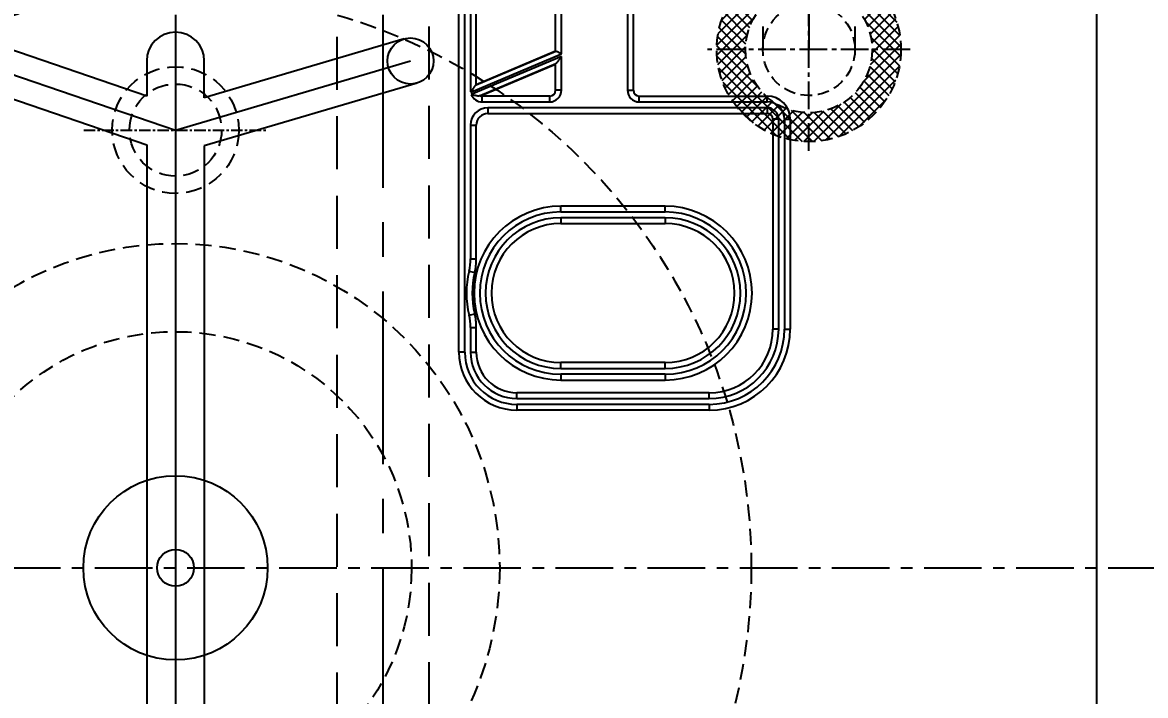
# Model space of a CAD drawing. Header units: millimetres. Extents: x 27275 to 28529, y -21406 to -20519.
# Drawn here: x 28284.4 to 28381.9, y -20787.4 to -20728.9 of the extents above; entities that cross this region are included whole.
import ezdxf

# ---------------------------------------------------------------- set-up
doc = ezdxf.new("R2010")
doc.units = ezdxf.units.MM
doc.header["$LTSCALE"] = 8
for name, pattern in [('CENTER', [2, 1.25, -0.25, 0.25, -0.25]), ('CENTER2', [1.125, 0.75, -0.125, 0.125, -0.125]), ('HIDDEN', [0.375, 0.25, -0.125]), ('HIDDEN2', [0.1875, 0.125, -0.0625])]:
    doc.linetypes.add(name, pattern=pattern)
doc.layers.get('DEFPOINTS').update_dxf_attribs({"color": 6})
for name, color, linetype in [('Cav-cor', 30, 'Continuous'), ('CL', 1, 'Continuous'), ('WT', 4, 'Continuous')]:
    doc.layers.add(name, color=color, linetype=linetype)
doc.layers.add('dim', color=3, linetype='Continuous', lineweight=15)
doc.styles.get("Standard").update_dxf_attribs({"font": 'txt.shx', "width": 0.8, "bigfont": 'chineset.shx'})
doc.dimstyles.new('ISO-25', dxfattribs={"dimtxt": 5, "dimasz": 4, "dimexe": 0.3, "dimexo": 0.3, "dimtad": 0, "dimzin": 1, "dimdsep": 46, "dimtxsty": 'Standard', "dimcen": 0, "dimclrd": 3, "dimclre": 3, "dimclrt": 3, "dimazin": 0, "dimtfac": 1, "dimtofl": 0, "dimtmove": 0, "dimatfit": 0, "dimfxl": 0, "dimarcsym": 0})

# ---------------------------------------------------------------- blocks, each defined once
blk = doc.blocks.new('*D26272')
at = {"layer": 'DEFPOINTS', "color": 0}
for p in [(28368.642, -20631.286), (28483.05, -20631.286), (28368.642, -20921.286)]:
    blk.add_point(p, dxfattribs=at)
at = {"layer": 'dim', "color": 3, "lineweight": -2}
for p, q in [((28368.942, -20631.286), (28483.35, -20631.286)), ((28483.05, -20635.286), (28483.05, -20766.661)), ((28483.05, -20917.286), (28483.05, -20785.911)), ((28368.942, -20921.286), (28483.35, -20921.286))]:
    blk.add_line(p, q, dxfattribs=at)
at = {"layer": 'dim', "color": 3}
for points in [[(28483.717, -20635.286), (28482.384, -20635.286), (28483.05, -20631.286)], [(28482.384, -20917.286), (28483.717, -20917.286), (28483.05, -20921.286)]]:
    blk.add_solid(points, dxfattribs=at)
at = {"layer": 'dim', "color": 3, "insert": (28483.05, -20776.286), "char_height": 5, "attachment_point": 5, "rotation": 90}
blk.add_mtext('290.00', dxfattribs=at)
blk = doc.blocks.new('20150513.114820')
at = {"layer": 'WT', "linetype": 'Continuous'}
h = blk.add_hatch(dxfattribs=at)
h.set_pattern_fill('ANSI37', color=125, scale=5, angle=270, style=0)
h.set_pattern_definition([(315, (23425.0146, -23957.4168), (0.441941738, 0.441941738), []), (45, (23425.0146, -23957.4168), (-0.441941738, 0.441941738), [])])
h.paths.add_polyline_path([(8, 0), (5.5, 0, 1), (-5.5, 0), (-8, 0, -1)])
h.paths.add_polyline_path([(-8, 0), (-5.5, 0, 0.414214), (0, -5.5, 0.414214), (5.5, 0), (8, 0, -0.414214), (0, -8, -0.414214)])
at = {"layer": 'WT', "color": 125, "linetype": 'CENTER2', "ltscale": 0.4}
for p, q in [((0, 8.788), (0, -8.788)), ((8.788, 0), (-8.788, 0))]:
    blk.add_line(p, q, dxfattribs=at)
at = {"layer": 'WT', "color": 125, "linetype": 'HIDDEN2'}
for radius in [8, 5.5, 4]:
    blk.add_circle((0, 0), radius, dxfattribs=at)

msp = doc.modelspace()

# ---------------------------------------------------------------- linework, layer by layer
at = {"color": 8, "linetype": 'CENTER', "ltscale": 0.1}
msp.add_line((28289.673, -20738.286), (28305.611, -20738.286), dxfattribs=at)
at = {"color": 8, "linetype": 'HIDDEN', "ltscale": 0.7}
for centre, radius in [((28297.642, -20776.286), 50), ((28297.642, -20738.286), 5.5), ((28297.642, -20738.286), 4), ((28297.642, -20776.286), 28.15), ((28297.642, -20776.286), 20.5)]:
    msp.add_circle(centre, radius, dxfattribs=at)
msp.add_circle((28297.642, -20776.286), 8)
at = {"linetype": 'Continuous'}
msp.add_circle((28297.642, -20776.286), 1.6, dxfattribs=at)
at = {"layer": 'Cav-cor', "color": 241}
for p, q in [((28377.642, -20913.286), (28377.642, -20639.286)), ((28337.4, -20734.832), (28337.4, -20722.767)), ((28322.256, -20757.568), (28322.256, -20724.026)), ((28322.759, -20757.568), (28322.759, -20724.311)), ((28323.262, -20724.523), (28323.262, -20734.832)), ((28323.765, -20734.328), (28323.765, -20724.718)), ((28336.897, -20724.665), (28336.897, -20734.832)), ((28295.142, -20735.33), (28266.108, -20725.393)), ((28265.46, -20727.286), (28297.642, -20738.299)), ((28330.649, -20731.41), (28330.649, -20727.478)), ((28331.152, -20731.65), (28331.152, -20727.231)), ((28264.813, -20729.178), (28295.142, -20739.558)), ((28317.487, -20730.367), (28300.142, -20735.478)), ((28323.275, -20734.988), (28331.152, -20731.65)), ((28323.754, -20734.348), (28330.661, -20731.421)), ((28323.765, -20734.328), (28330.649, -20731.41)), ((28295.142, -20732.286), (28295.142, -20735.33)), ((28297.642, -20738.299), (28318.052, -20732.286)), ((28297.642, -20732.286), (28297.642, -20820.286)), ((28300.142, -20735.478), (28300.142, -20732.286)), ((28331.152, -20731.883), (28323.331, -20735.198)), ((28330.661, -20732.528), (28324.088, -20735.314)), ((28324.125, -20735.314), (28330.649, -20732.549)), ((28330.649, -20734.832), (28330.649, -20732.549)), ((28331.152, -20734.832), (28331.152, -20731.883)), ((28318.617, -20734.204), (28300.142, -20739.648)), ((28323.262, -20734.832), (28323.378, -20734.832)), ((28324.101, -20735.31), (28324.088, -20735.314)), ((28324.268, -20735.838), (28324.268, -20735.335)), ((28330.146, -20735.335), (28324.268, -20735.335)), ((28330.146, -20735.838), (28330.146, -20735.335)), ((28331.152, -20734.832), (28330.649, -20734.832)), ((28336.897, -20734.832), (28337.4, -20734.832)), ((28337.903, -20735.838), (28337.903, -20735.335)), ((28337.903, -20735.335), (28349.016, -20735.335)), ((28349.016, -20735.838), (28349.016, -20735.335)), ((28324.268, -20735.838), (28330.146, -20735.838)), ((28324.771, -20736.341), (28324.771, -20736.844)), ((28349.016, -20736.341), (28324.771, -20736.341)), ((28337.903, -20735.838), (28349.016, -20735.838)), ((28349.016, -20736.341), (28349.016, -20736.844)), ((28324.771, -20736.844), (28349.016, -20736.844)), ((28350.022, -20737.347), (28349.519, -20737.347)), ((28349.519, -20737.347), (28349.519, -20755.556)), ((28350.022, -20755.556), (28350.022, -20737.347)), ((28350.525, -20737.347), (28351.028, -20737.347)), ((28350.525, -20737.347), (28350.525, -20755.556)), ((28351.028, -20737.347), (28351.028, -20755.556)), ((28323.262, -20737.85), (28323.262, -20749.464)), ((28323.262, -20737.85), (28323.765, -20737.85)), ((28323.765, -20749.464), (28323.765, -20737.85)), ((28295.142, -20739.558), (28295.142, -20813.014)), ((28300.142, -20739.648), (28300.142, -20812.923)), ((28331.109, -20745.395), (28331.109, -20744.892)), ((28340.163, -20744.892), (28331.109, -20744.892)), ((28331.109, -20745.395), (28340.163, -20745.395)), ((28340.163, -20745.395), (28340.163, -20744.892)), ((28331.109, -20745.898), (28331.109, -20746.401)), ((28340.163, -20745.898), (28331.109, -20745.898)), ((28340.163, -20745.898), (28340.163, -20746.401)), ((28331.109, -20746.401), (28340.163, -20746.401)), ((28323.262, -20749.464), (28323.765, -20749.464)), ((28323.137, -20750.522), (28323.626, -20750.639)), ((28323.137, -20754.352), (28323.626, -20754.235)), ((28323.262, -20755.41), (28323.765, -20755.41)), ((28323.262, -20755.41), (28323.262, -20757.568)), ((28323.765, -20757.568), (28323.765, -20755.41)), ((28350.022, -20755.556), (28349.519, -20755.556)), ((28350.525, -20755.556), (28351.028, -20755.556)), ((28322.759, -20757.568), (28322.256, -20757.568)), ((28323.262, -20757.568), (28323.765, -20757.568)), ((28340.163, -20758.473), (28331.109, -20758.473)), ((28331.109, -20758.976), (28331.109, -20758.473)), ((28331.109, -20758.976), (28340.163, -20758.976)), ((28340.163, -20758.976), (28340.163, -20758.473)), ((28340.163, -20759.479), (28331.109, -20759.479)), ((28331.109, -20759.479), (28331.109, -20759.982)), ((28331.109, -20759.982), (28340.163, -20759.982)), ((28340.163, -20759.479), (28340.163, -20759.982)), ((28343.986, -20761.089), (28327.286, -20761.089)), ((28327.286, -20761.592), (28327.286, -20761.089)), ((28327.286, -20761.592), (28343.986, -20761.592)), ((28343.986, -20761.592), (28343.986, -20761.089)), ((28343.986, -20762.095), (28327.286, -20762.095)), ((28327.286, -20762.095), (28327.286, -20762.598)), ((28343.986, -20762.598), (28327.286, -20762.598)), ((28343.986, -20762.095), (28343.986, -20762.598))]:
    msp.add_line(p, q, dxfattribs=at)
msp.add_circle((28318.052, -20732.286), 2, dxfattribs=at)
for centre, radius, start, end in [((28297.642, -20732.286), 2.5, 0, 180), ((28324.268, -20734.832), 1.006, 180, 188.94587), ((28324.268, -20734.832), 1.006, 201.33751, 270), ((28324.268, -20734.832), 0.503, 253.42036, 270), ((28330.146, -20734.832), 1.006, 270, 0), ((28330.146, -20734.832), 0.503, 270, 0), ((28337.903, -20734.832), 1.006, 180, 270), ((28337.903, -20734.832), 0.503, 180, 270), ((28349.016, -20737.347), 2.012, 0, 90), ((28324.771, -20737.85), 1.509, 90, 180), ((28349.016, -20737.347), 1.509, 0, 90), ((28349.016, -20737.347), 1.006, 0, 90), ((28324.771, -20737.85), 1.006, 90, 180), ((28349.016, -20737.347), 0.503, 0, 90), ((28331.109, -20752.437), 7.545, 90, 270), ((28331.109, -20752.437), 7.042, 90, 270), ((28340.163, -20752.437), 7.545, 270, 90), ((28340.163, -20752.437), 7.042, 270, 90), ((28331.109, -20752.437), 6.539, 90, 270), ((28340.163, -20752.437), 6.539, 270, 90), ((28331.109, -20752.437), 6.036, 90, 270), ((28340.163, -20752.437), 6.036, 270, 90), ((28318.735, -20749.464), 4.527, 346.4907, 0), ((28318.735, -20749.464), 5.03, 346.4907, 0), ((28331.109, -20752.437), 8.199, 166.4907, 193.5093), ((28331.109, -20752.437), 7.696, 166.4907, 193.5093), ((28318.735, -20755.41), 4.527, 0, 13.5093), ((28318.735, -20755.41), 5.03, 0, 13.5093), ((28343.986, -20755.556), 7.042, 270, 0), ((28343.986, -20755.556), 6.539, 270, 0), ((28343.986, -20755.556), 6.036, 270, 0), ((28343.986, -20755.556), 5.533, 270, 0), ((28327.286, -20757.568), 5.03, 180, 270), ((28327.286, -20757.568), 4.527, 180, 270), ((28327.286, -20757.568), 4.024, 180, 270), ((28327.286, -20757.568), 3.521, 180, 270)]:
    msp.add_arc(centre, radius, start, end, dxfattribs=at)
for centre, start_param, end_param in [((28331.152, -20732.322), 2.91915, 3.134779), ((28323.262, -20734.555), -0.222442, -0.006813)]:
    msp.add_ellipse(centre, major_axis=(0.503, 0.213), ratio=0.01607, start_param=start_param, end_param=end_param, dxfattribs=at)
for points, knots in [([(28330.661, -20731.421), (28330.668, -20731.418), (28330.69, -20731.421), (28330.709, -20731.427), (28330.721, -20731.431)], [0, 0, 0, 0, 0.390681, 1, 1, 1, 1]), ([(28330.721, -20731.431), (28330.75, -20731.441), (28330.814, -20731.47), (28330.958, -20731.543), (28331.072, -20731.606), (28331.152, -20731.65)], [0, 0, 0, 0, 0.191519, 0.43557, 1, 1, 1, 1]), ([(28331.152, -20731.883), (28331.105, -20731.948), (28331.036, -20732.045), (28330.945, -20732.172), (28330.878, -20732.263), (28330.814, -20732.35), (28330.762, -20732.416), (28330.724, -20732.464), (28330.7, -20732.493), (28330.679, -20732.514), (28330.667, -20732.525), (28330.661, -20732.528)], [0, 0, 0, 0, 0.294213, 0.438584, 0.579102, 0.713095, 0.835773, 0.890235, 0.937526, 0.975202, 1, 1, 1, 1]), ([(28323.378, -20734.832), (28323.415, -20734.782), (28323.468, -20734.707), (28323.54, -20734.61), (28323.591, -20734.541), (28323.64, -20734.476), (28323.684, -20734.421), (28323.717, -20734.381), (28323.74, -20734.359), (28323.749, -20734.351), (28323.754, -20734.348)], [0, 0, 0, 0, 0.30301, 0.449705, 0.590896, 0.723629, 0.84303, 0.939757, 0.975496, 1, 1, 1, 1]), ([(28323.97, -20735.327), (28323.868, -20735.328), (28323.65, -20735.3), (28323.44, -20735.237), (28323.331, -20735.198)], [0, 0, 0, 0, 0.46894, 1, 1, 1, 1]), ([(28324.042, -20735.323), (28324.036, -20735.323), (28324.012, -20735.326), (28323.988, -20735.327), (28323.97, -20735.327)], [0, 0, 0, 0, 0.230981, 1, 1, 1, 1]), ([(28324.088, -20735.314), (28324.086, -20735.315), (28324.07, -20735.319), (28324.055, -20735.321), (28324.042, -20735.323)], [0, 0, 0, 0, 0.187457, 1, 1, 1, 1]), ([(28324.107, -20735.308), (28324.107, -20735.308), (28324.105, -20735.309), (28324.103, -20735.309), (28324.101, -20735.31)], [0, 0, 0, 0, 0.107085, 1, 1, 1, 1])]:
    msp.add_open_spline(points, degree=3, knots=knots, dxfattribs=at)
msp.add_open_spline([(28323.275, -20734.988), (28323.307, -20734.935), (28323.342, -20734.883), (28323.378, -20734.832)], degree=3, dxfattribs=at)
at = {"layer": 'CL', "color": 7, "linetype": 'CENTER', "ltscale": 0.5}
for p, q in [((28297.642, -20576.286), (28297.642, -20976.286)), ((28122.642, -20776.286), (28472.642, -20776.286))]:
    msp.add_line(p, q, dxfattribs=at)
at = {"layer": 'WT', "color": 125, "linetype": 'CENTER', "ltscale": 1.5}
for p, q in [((28352.642, -20576.286), (28352.642, -20731.286)), ((28315.642, -20656.286), (28315.642, -20921.286))]:
    msp.add_line(p, q, dxfattribs=at)
at = {"layer": 'WT', "color": 125, "linetype": 'HIDDEN', "ltscale": 2.3}
for p, q in [((28311.642, -20654.286), (28311.642, -20913.286)), ((28319.642, -20660.286), (28319.642, -20892.286)), ((28348.642, -20660.286), (28348.642, -20731.286)), ((28356.642, -20660.286), (28356.642, -20731.286))]:
    msp.add_line(p, q, dxfattribs=at)

# ---------------------------------------------------------------- block references
at = {"layer": 'WT', "rotation": -90}
msp.add_blockref('20150513.114820', (28352.642, -20731.286), dxfattribs=at)

# ---------------------------------------------------------------- dimensions: what is measured, and where the dimension line sits
at = {"layer": 'dim'}
dim = msp.add_linear_dim(base=(28483.05, -20631.286), p1=(28368.642, -20921.286), p2=(28368.642, -20631.286), angle=90, dimstyle='ISO-25', dxfattribs=at)
dim.commit()
dim.dimension.update_dxf_attribs({"geometry": '*D26272', "text_midpoint": (28483.05, -20776.286)})

doc.saveas('drawing.dxf')
